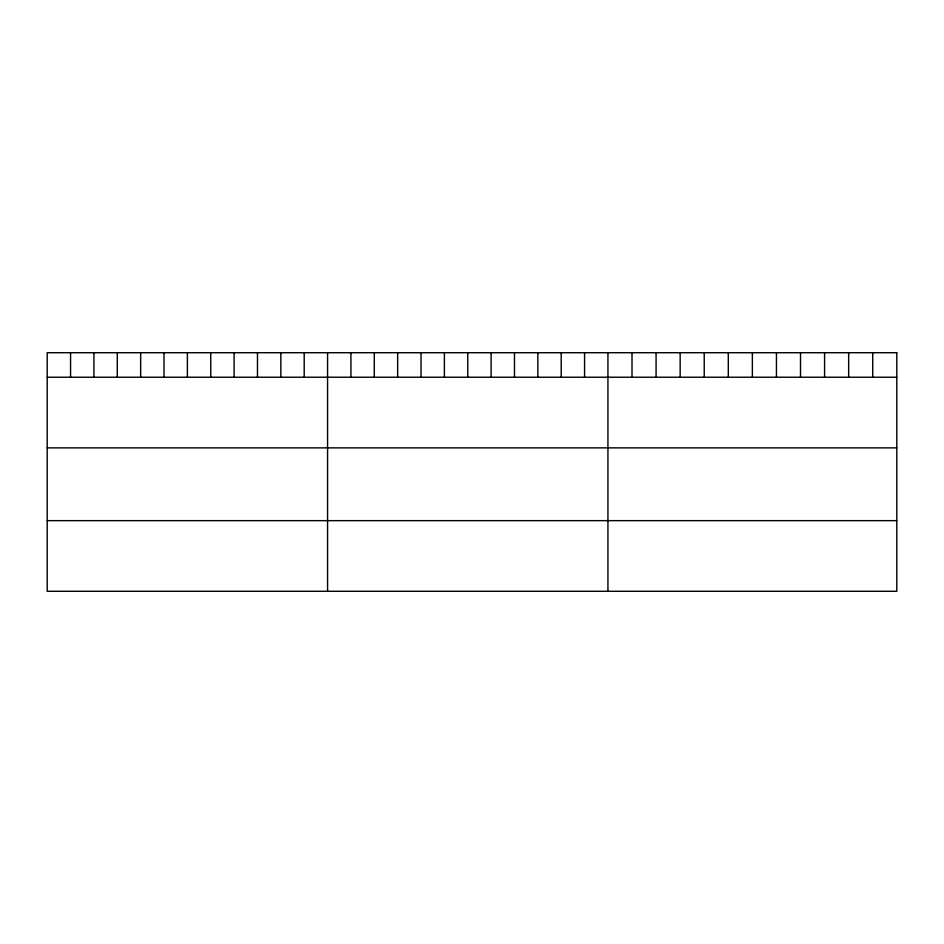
<?xml version="1.0" encoding="UTF-8"?>
<svg xmlns="http://www.w3.org/2000/svg" width="944" height="944" viewBox="0 0 944 944"><rect width="100%" height="100%" fill="white"/><g stroke="black" fill="none" stroke-linecap="round" stroke-linejoin="round"><path stroke-width="1.42" d="M47.2 377.222L896.8 377.222M47.2 447.869L896.8 447.869M47.2 520.651L896.8 520.651M872.728 352.714L872.728 377.222M848.656 352.714L848.656 377.222M824.584 352.714L824.584 377.222M800.512 352.714L800.512 377.222M776.44 352.714L776.44 377.222M752.368 352.714L752.368 377.222M728.296 352.714L728.296 377.222M704.224 352.714L704.224 377.222M680.152 352.714L680.152 377.222M656.08 352.714L656.08 377.222M632.008 352.714L632.008 377.222M607.936 352.714L607.936 591.286M584.572 352.714L584.572 377.222M561.208 352.714L561.208 377.222M537.844 352.714L537.844 377.222M514.48 352.714L514.48 377.222M491.116 352.714L491.116 377.222M467.752 352.714L467.752 377.222M444.388 352.714L444.388 377.222M421.024 352.714L421.024 377.222M397.66 352.714L397.66 377.222M374.296 352.714L374.296 377.222M350.932 352.714L350.932 377.222M327.568 352.714L327.568 591.286M304.204 352.714L304.204 377.222M280.84 352.714L280.84 377.222M257.476 352.714L257.476 377.222M234.112 352.714L234.112 377.222M210.748 352.714L210.748 377.222M187.384 352.714L187.384 377.222M164.02 352.714L164.02 377.222M140.656 352.714L140.656 377.222M117.292 352.714L117.292 377.222M93.928 352.714L93.928 377.222M70.564 352.714L70.564 377.222M896.8 352.714L47.2 352.714L47.2 591.286L896.8 591.286L896.8 352.714"/></g></svg>
